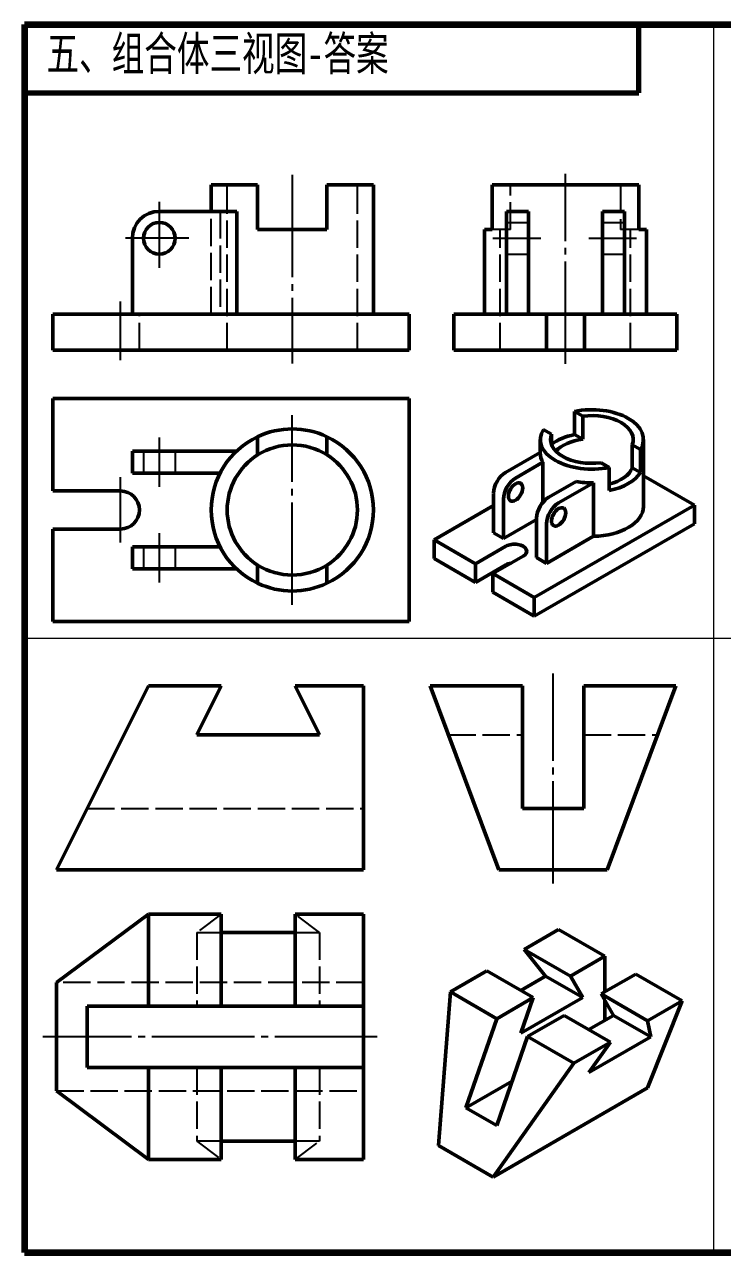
# Model space of a CAD drawing. Header units: millimetres. Extents: x -1426 to 345, y 2742 to 3124.
# Drawn here: x -226.3 to -124.1, y 2743.1 to 2923.1 of the extents above; entities that cross this region are included whole.
import ezdxf

# ---------------------------------------------------------------- set-up
doc = ezdxf.new("R2010")
doc.units = ezdxf.units.MM
doc.linetypes.add('myCENTER', pattern=[18, 15, -1, 1, -1])
doc.linetypes.add('myHIDDEN', pattern=[5, 4, -1])
for name, color, linetype, lineweight in [('中心线', 7, 'myCENTER', 25), ('答案中心线', 1, 'myCENTER', 25), ('答案粗实线', 1, 'Continuous', 50), ('答案虚线', 1, 'myHIDDEN', 25), ('粗实线', 7, 'Continuous', 50), ('虚线', 7, 'myHIDDEN', 25), ('轴测图', 7, 'Continuous', 50)]:
    doc.layers.add(name, color=color, linetype=linetype, lineweight=lineweight)
doc.styles.add('标题汉字1-5号', font='', dxfattribs={"width": 0.7, "height": 5})
doc.styles.get('标题汉字1-5号').set_extended_font_data('SimSun')

msp = doc.modelspace()

# ---------------------------------------------------------------- linework, layer by layer
at = {"lineweight": 100}
for p, q in [((-226.3, 2923.07), (43.7, 2923.07)), ((-226.3, 2923.07), (-226.3, 2743.07)), ((-226.3, 2743.07), (43.7, 2743.07))]:
    msp.add_line(p, q, dxfattribs=at)
for p, q in [((-226.3, 2923.07), (-136.3, 2923.07)), ((-136.3, 2923.07), (-46.3, 2923.07))]:
    msp.add_line(p, q)
at = {"lineweight": 0}
msp.add_line((-226.3, 2923.07), (-226.3, 2913.07), dxfattribs=at)
at = {"lineweight": 70}
for p, q in [((-136.3, 2913.07), (-136.3, 2923.07)), ((-226.3, 2913.07), (-136.3, 2913.07))]:
    msp.add_line(p, q, dxfattribs=at)
at = {"lineweight": 13}
for p, q in [((-125.37, 2923.07), (-125.37, 2743.07)), ((43.7, 2833.07), (-226.3, 2833.07))]:
    msp.add_line(p, q, dxfattribs=at)
at = {"layer": '中心线'}
for p, q in [((-187.08, 2901.03), (-187.08, 2873.39)), ((-206.56, 2887.41), (-206.56, 2897.08)), ((-202.23, 2891.74), (-211.5, 2891.74)), ((-212.27, 2873.89), (-212.27, 2882.46)), ((-187.08, 2838.03), (-187.08, 2865.79)), ((-206.56, 2855.32), (-206.56, 2862.55)), ((-212.27, 2847.12), (-212.27, 2856.7)), ((-206.56, 2841.27), (-206.56, 2848.5)), ((-148.88, 2797.15), (-148.88, 2827.95))]:
    msp.add_line(p, q, dxfattribs=at)
at = {"layer": '答案中心线'}
for p, q in [((-147.07, 2873.34), (-147.07, 2901.2)), ((-157.71, 2891.74), (-150.69, 2891.74)), ((-143.66, 2891.74), (-136.65, 2891.74)), ((-174.64, 2774.68), (-223.64, 2774.68))]:
    msp.add_line(p, q, dxfattribs=at)
at = {"layer": '答案粗实线', "extrusion": (0, 1, 0)}
for p, q in [((-136.33, 2899.56), (-157.81, 2899.56)), ((-157.81, 2899.56), (-157.81, 2893.03)), ((-136.33, 2893.03), (-136.33, 2899.56)), ((-155.71, 2895.69), (-152.48, 2895.69)), ((-155.71, 2895.69), (-155.71, 2891.74)), ((-152.48, 2891.74), (-152.48, 2895.69)), ((-141.66, 2891.74), (-141.66, 2895.69)), ((-138.43, 2895.69), (-141.66, 2895.69)), ((-138.43, 2895.69), (-138.43, 2891.74)), ((-157.81, 2893.03), (-158.95, 2893.03)), ((-158.95, 2880.6), (-158.95, 2893.03)), ((-135.19, 2893.03), (-136.33, 2893.03)), ((-135.19, 2880.6), (-135.19, 2893.03)), ((-155.71, 2891.74), (-155.71, 2880.6)), ((-152.48, 2880.6), (-152.48, 2891.74)), ((-141.66, 2880.6), (-141.66, 2891.74)), ((-138.43, 2891.74), (-138.43, 2880.6)), ((-163.42, 2875.34), (-163.42, 2880.6)), ((-149.86, 2880.6), (-163.42, 2880.6)), ((-149.86, 2875.34), (-149.86, 2880.6)), ((-149.86, 2880.6), (-144.28, 2880.6)), ((-144.28, 2880.6), (-144.28, 2875.34)), ((-130.73, 2880.6), (-144.28, 2880.6)), ((-130.73, 2875.34), (-130.73, 2880.6)), ((-149.86, 2875.34), (-163.42, 2875.34)), ((-144.28, 2875.34), (-149.86, 2875.34)), ((-130.73, 2875.34), (-144.28, 2875.34))]:
    msp.add_line(p, q, dxfattribs=at)
at = {"layer": '答案粗实线'}
for p, q in [((-208.14, 2792.68), (-221.64, 2782.62)), ((-208.14, 2779.18), (-208.14, 2792.68)), ((-208.14, 2792.68), (-197.48, 2792.68)), ((-197.48, 2779.18), (-197.48, 2792.68)), ((-186.68, 2792.68), (-176.64, 2792.68)), ((-186.68, 2792.68), (-186.68, 2779.18)), ((-176.64, 2792.68), (-176.64, 2779.18)), ((-197.48, 2789.99), (-186.68, 2789.99)), ((-221.64, 2766.74), (-221.64, 2782.62)), ((-217.14, 2770.18), (-217.14, 2779.18)), ((-217.14, 2779.18), (-208.14, 2779.18)), ((-208.14, 2779.18), (-197.48, 2779.18)), ((-186.68, 2779.18), (-197.48, 2779.18)), ((-186.68, 2779.18), (-176.64, 2779.18)), ((-176.64, 2779.18), (-176.64, 2770.18)), ((-208.14, 2770.18), (-217.14, 2770.18)), ((-208.14, 2756.68), (-208.14, 2770.18)), ((-197.48, 2770.18), (-208.14, 2770.18)), ((-197.48, 2756.68), (-197.48, 2770.18)), ((-197.48, 2770.18), (-186.68, 2770.18)), ((-176.64, 2770.18), (-186.68, 2770.18)), ((-186.68, 2770.18), (-186.68, 2756.68)), ((-176.64, 2770.18), (-176.64, 2756.68)), ((-221.64, 2766.74), (-208.14, 2756.68)), ((-186.68, 2759.36), (-197.48, 2759.36)), ((-197.48, 2756.68), (-208.14, 2756.68)), ((-176.64, 2756.68), (-186.68, 2756.68))]:
    msp.add_line(p, q, dxfattribs=at)
at = {"layer": '答案粗实线', "color": 5, "extrusion": (0, 0.816497, 0.57735)}
for p, q in [((-153.14, 2787.49), (-148.09, 2790.41)), ((-148.09, 2790.41), (-141.3, 2786.49)), ((-149.98, 2783.57), (-153.14, 2787.49)), ((-153.14, 2787.49), (-146.35, 2783.57)), ((-146.35, 2783.57), (-141.3, 2786.49)), ((-141.3, 2786.49), (-141.3, 2781.26)), ((-163.93, 2781.26), (-158.57, 2784.35)), ((-151.78, 2780.43), (-158.57, 2784.35)), ((-153.6, 2781.48), (-149.98, 2783.57)), ((-149.98, 2783.57), (-144.54, 2780.43)), ((-146.35, 2783.57), (-144.54, 2780.43)), ((-136.78, 2783.87), (-141.83, 2780.96)), ((-136.78, 2783.87), (-129.99, 2779.95)), ((-163.93, 2781.26), (-165.66, 2758.74)), ((-157.14, 2777.34), (-163.93, 2781.26)), ((-157.14, 2777.34), (-151.78, 2780.43)), ((-144.54, 2780.43), (-153.59, 2775.21)), ((-153.59, 2775.21), (-151.78, 2780.43)), ((-141.83, 2780.96), (-135.04, 2777.04)), ((-140.02, 2777.82), (-141.83, 2780.96)), ((-141.3, 2780.04), (-141.3, 2777.08)), ((-129.99, 2779.95), (-135.05, 2767.2)), ((-129.99, 2779.95), (-135.04, 2777.04)), ((-147.26, 2777.82), (-152.62, 2774.73)), ((-140.47, 2773.9), (-147.26, 2777.82)), ((-143.64, 2775.73), (-140.02, 2777.82)), ((-140.02, 2777.82), (-134.58, 2774.68)), ((-161.67, 2764.28), (-157.14, 2777.34)), ((-135.04, 2777.04), (-134.58, 2774.68)), ((-152.62, 2774.73), (-157.14, 2761.67)), ((-145.83, 2770.81), (-152.62, 2774.73)), ((-140.47, 2773.9), (-145.83, 2770.81)), ((-134.58, 2774.68), (-143.63, 2769.46)), ((-143.63, 2769.46), (-140.47, 2773.9)), ((-157.67, 2754.13), (-145.83, 2770.81)), ((-161.67, 2764.28), (-154.88, 2768.2)), ((-157.67, 2754.13), (-135.05, 2767.2)), ((-157.14, 2761.67), (-161.67, 2764.28)), ((-157.67, 2754.13), (-165.66, 2758.74))]:
    msp.add_line(p, q, dxfattribs=at)
at = {"layer": '答案虚线', "extrusion": (0, 1, 0)}
for p, q in [((-155.14, 2893.03), (-155.14, 2899.56)), ((-139, 2899.56), (-139, 2893.03)), ((-155.14, 2893.03), (-157.81, 2893.03)), ((-156.61, 2875.34), (-156.61, 2893.03)), ((-155.71, 2894.07), (-152.48, 2894.07)), ((-141.66, 2894.07), (-138.43, 2894.07)), ((-136.33, 2893.03), (-139, 2893.03)), ((-137.53, 2875.34), (-137.53, 2893.03)), ((-155.71, 2889.41), (-152.48, 2889.41)), ((-141.66, 2889.41), (-138.43, 2889.41))]:
    msp.add_line(p, q, dxfattribs=at)
at = {"layer": '答案虚线'}
for p, q in [((-197.48, 2792.68), (-201.08, 2789.99)), ((-183.08, 2789.99), (-186.68, 2792.68)), ((-201.08, 2789.99), (-197.48, 2789.99)), ((-201.08, 2789.99), (-201.08, 2779.18)), ((-186.68, 2789.99), (-183.08, 2789.99)), ((-183.08, 2789.99), (-183.08, 2779.18)), ((-176.64, 2782.62), (-221.64, 2782.62)), ((-201.08, 2770.18), (-201.08, 2759.36)), ((-183.08, 2770.18), (-183.08, 2759.36)), ((-221.64, 2766.74), (-176.64, 2766.74)), ((-201.08, 2759.36), (-197.48, 2756.68)), ((-197.48, 2759.36), (-201.08, 2759.36)), ((-183.08, 2759.36), (-186.68, 2759.36)), ((-186.68, 2756.68), (-183.08, 2759.36))]:
    msp.add_line(p, q, dxfattribs=at)
at = {"layer": '粗实线', "extrusion": (0, 1, 0)}
for p, q in [((-192.16, 2899.56), (-198.96, 2899.56)), ((-198.96, 2895.69), (-198.96, 2899.56)), ((-192.16, 2893.03), (-192.16, 2899.56)), ((-175.2, 2899.56), (-182, 2899.56)), ((-182, 2899.56), (-182, 2893.03)), ((-175.2, 2880.6), (-175.2, 2899.56)), ((-195.23, 2895.69), (-206.56, 2895.69)), ((-195.23, 2880.6), (-195.23, 2895.69)), ((-182, 2893.03), (-192.16, 2893.03)), ((-210.51, 2891.74), (-210.51, 2880.6)), ((-222.17, 2875.34), (-222.17, 2880.6)), ((-169.95, 2880.6), (-222.17, 2880.6)), ((-169.95, 2875.34), (-169.95, 2880.6)), ((-169.95, 2875.34), (-222.17, 2875.34)), ((-221.64, 2799.15), (-208.14, 2826.15)), ((-197.48, 2826.15), (-208.14, 2826.15)), ((-201.08, 2818.95), (-197.48, 2826.15)), ((-176.64, 2826.15), (-186.68, 2826.15)), ((-186.68, 2826.15), (-183.08, 2818.95)), ((-176.64, 2826.15), (-176.64, 2799.15)), ((-166.88, 2826.15), (-156.82, 2799.15)), ((-153.38, 2826.15), (-166.88, 2826.15)), ((-153.38, 2808.15), (-153.38, 2826.15)), ((-130.88, 2826.15), (-144.38, 2826.15)), ((-144.38, 2826.15), (-144.38, 2808.15)), ((-140.94, 2799.15), (-130.88, 2826.15)), ((-183.08, 2818.95), (-201.08, 2818.95)), ((-144.38, 2808.15), (-153.38, 2808.15)), ((-221.64, 2799.15), (-176.64, 2799.15)), ((-140.94, 2799.15), (-156.82, 2799.15))]:
    msp.add_line(p, q, dxfattribs=at)
at = {"layer": '粗实线'}
for p, q in [((-222.17, 2854.7), (-222.17, 2868.25)), ((-222.17, 2868.25), (-169.95, 2868.25)), ((-169.95, 2835.57), (-169.95, 2868.25)), ((-192.16, 2859.98), (-192.16, 2862.65)), ((-182, 2862.65), (-182, 2859.98)), ((-210.51, 2860.55), (-210.51, 2857.32)), ((-206.56, 2860.55), (-210.51, 2860.55)), ((-195.23, 2860.55), (-206.56, 2860.55)), ((-210.51, 2857.32), (-206.56, 2857.32)), ((-206.56, 2857.32), (-197.65, 2857.32)), ((-222.17, 2854.7), (-212.27, 2854.7)), ((-222.17, 2835.57), (-222.17, 2849.12)), ((-212.27, 2849.12), (-222.17, 2849.12)), ((-210.51, 2843.27), (-210.51, 2846.5)), ((-210.51, 2846.5), (-206.56, 2846.5)), ((-206.56, 2846.5), (-197.65, 2846.5)), ((-206.56, 2843.27), (-210.51, 2843.27)), ((-195.23, 2843.27), (-206.56, 2843.27)), ((-192.16, 2841.17), (-192.16, 2843.84)), ((-182, 2843.84), (-182, 2841.17)), ((-169.95, 2835.57), (-222.17, 2835.57))]:
    msp.add_line(p, q, dxfattribs=at)
msp.add_circle((-206.56, 2891.74), 2.33, dxfattribs=at)
for centre, radius, start, end in [((-206.56, 2891.74), 3.95, 90, 180), ((-187.08, 2851.91), 11.88, 115.3167, 244.6833), ((-187.08, 2851.91), 11.88, 64.6833, 115.3167), ((-187.08, 2851.91), 11.88, 295.3167, 64.6833), ((-187.08, 2851.91), 9.54, 57.8205, 122.1795), ((-187.08, 2851.91), 9.54, 122.1795, 237.8205), ((-187.08, 2851.91), 9.54, 302.1795, 57.8205), ((-212.27, 2851.91), 2.79, 270, 90), ((-187.08, 2851.91), 9.54, 237.8205, 302.1795), ((-187.08, 2851.91), 11.88, 244.6833, 295.3167)]:
    msp.add_arc(centre, radius, start, end, dxfattribs=at)
at = {"layer": '虚线', "extrusion": (0, 1, 0)}
for p, q in [((-196.62, 2875.34), (-196.62, 2899.56)), ((-177.54, 2875.34), (-177.54, 2899.56)), ((-198.96, 2880.6), (-198.96, 2895.69)), ((-197.65, 2895.69), (-197.65, 2880.6)), ((-209.48, 2875.34), (-209.48, 2880.6)), ((-164.2, 2818.95), (-153.38, 2818.95)), ((-144.38, 2818.95), (-133.56, 2818.95)), ((-217.14, 2808.15), (-176.64, 2808.15))]:
    msp.add_line(p, q, dxfattribs=at)
at = {"layer": '虚线'}
for p, q in [((-208.89, 2860.55), (-208.89, 2857.32)), ((-204.23, 2860.55), (-204.23, 2857.32)), ((-208.89, 2846.5), (-208.89, 2843.27)), ((-204.23, 2846.5), (-204.23, 2843.27))]:
    msp.add_line(p, q, dxfattribs=at)
at = {"layer": '轴测图', "color": 5, "extrusion": (0, 0.816497, 0.57735)}
for p, q in [((-145.74, 2862.96), (-145.74, 2866.36)), ((-145.74, 2866.36), (-144.54, 2865.66)), ((-144.54, 2865.66), (-144.54, 2862.27)), ((-150.75, 2860.24), (-150.75, 2862.25)), ((-149.11, 2863.03), (-150.31, 2863.72)), ((-149.11, 2861.47), (-149.11, 2863.03)), ((-144.54, 2862.27), (-145.74, 2862.96)), ((-135.65, 2852.41), (-135.65, 2862.25)), ((-150.75, 2860.36), (-155.84, 2857.43)), ((-137.29, 2861.47), (-136.09, 2860.78)), ((-137.29, 2858.08), (-137.29, 2861.47)), ((-136.09, 2860.78), (-136.09, 2857.39)), ((-154.38, 2856.59), (-150.38, 2858.9)), ((-150.38, 2853.03), (-150.38, 2858.9)), ((-140.66, 2858.15), (-141.85, 2858.84)), ((-140.66, 2854.76), (-140.66, 2858.15)), ((-136.09, 2857.39), (-137.29, 2858.08)), ((-128.16, 2852.61), (-135.65, 2856.94)), ((-149.52, 2853.78), (-145.52, 2856.09)), ((-142.98, 2855.88), (-148.07, 2852.95)), ((-142.98, 2848.05), (-142.98, 2855.88)), ((-157.61, 2854.35), (-157.61, 2848.57)), ((-156.16, 2847.73), (-156.16, 2853.52)), ((-166.32, 2847.55), (-157.61, 2852.57)), ((-128.16, 2852.61), (-151.63, 2839.06)), ((-128.16, 2849.88), (-128.16, 2852.61)), ((-156.16, 2847.73), (-151.3, 2850.54)), ((-128.16, 2849.88), (-151.63, 2836.33)), ((-151.3, 2844.93), (-151.3, 2850.71)), ((-149.85, 2849.87), (-149.85, 2844.09)), ((-157.61, 2848.57), (-156.16, 2847.73)), ((-149.85, 2844.09), (-142.98, 2848.05)), ((-166.32, 2844.82), (-166.32, 2847.55)), ((-160.23, 2844.03), (-166.32, 2847.55)), ((-160.23, 2844.03), (-155.78, 2846.6)), ((-160.23, 2841.3), (-166.32, 2844.82)), ((-160.23, 2841.3), (-160.23, 2844.03)), ((-153.27, 2845.15), (-157.72, 2842.58)), ((-151.3, 2844.93), (-149.85, 2844.09)), ((-155.78, 2843.87), (-160.23, 2841.3)), ((-157.72, 2842.58), (-157.72, 2839.85)), ((-151.63, 2839.06), (-157.72, 2842.58)), ((-151.63, 2836.33), (-157.72, 2839.85)), ((-151.63, 2836.33), (-151.63, 2839.06))]:
    msp.add_line(p, q, dxfattribs=at)
at = {"layer": '轴测图', "color": 5}
for centre, major_axis, start_param, end_param in [((-143.2, 2862.25), (7.55, 0), 5.939646, 8.19752), ((-143.2, 2862.25), (6.06, 0), 6.059426, 8.077741), ((-143.2, 2862.25), (7.55, 0), 2.798054, 5.055928), ((-143.2, 2862.25), (6.06, 0), 2.917833, 4.936148), ((-143.2, 2858.86), (7.55, 0), 1.914335, 2.470134), ((-143.2, 2858.86), (6.06, 0), 1.794555, 2.635899), ((-143.2, 2860.24), (7.55, 0), 3.141593, 3.454408), ((-155.84, 2855.38), (-1.26, -2.17), 3.926991, 5.497787), ((-143.2, 2858.86), (6.06, 0), 5.145271, 6.059426), ((-143.2, 2858.86), (7.55, 0), 5.055928, 5.939646), ((-154.38, 2854.54), (1.26, 2.17), 0.785398, 2.356194), ((-155.84, 2855.38), (0.74, 1.28), 4.508995, 4.915783), ((-143.2, 2860.24), (7.55, 0), 4.399574, 4.740955), ((-149.52, 2851.73), (1.26, 2.17), 0.785398, 2.356194), ((-148.07, 2850.9), (-1.26, -2.17), 3.926991, 5.497787), ((-149.52, 2851.73), (0.74, 1.28), 4.508995, 4.915783), ((-143.2, 2852.41), (7.55, 0), 4.740955, 6.283185), ((-154.52, 2845.87), (1.78, 0), 5.497787, 8.63938), ((-154.52, 2843.14), (1.78, 0), 1.868255, 2.356194)]:
    msp.add_ellipse(centre, major_axis=major_axis, ratio=0.57735, start_param=start_param, end_param=end_param, dxfattribs=at)
for centre in [(-154.38, 2854.54), (-148.07, 2850.9)]:
    msp.add_ellipse(centre, major_axis=(0.74, 1.28), ratio=0.57735, dxfattribs=at)

# ---------------------------------------------------------------- texts
at = {"lineweight": 0, "insert": (-223.09, 2921.34), "char_height": 5, "attachment_point": 1, "style": '标题汉字1-5号'}
msp.add_mtext_dynamic_manual_height_columns('{\\fFangSong|b0|i0|c134|p49;五、组合体三视图-答案}', width=86.7885, gutter_width=25, heights=[0], dxfattribs=at)

doc.saveas('drawing.dxf')
